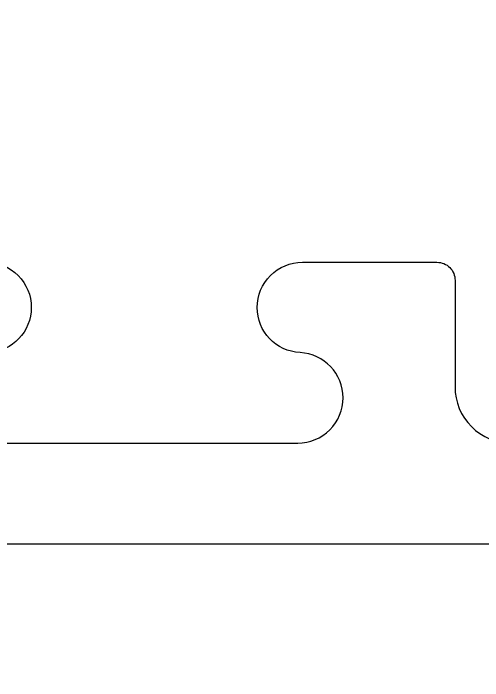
# Model space of a CAD drawing. Extents: x -23 to 190, y -172 to 85.
# Drawn here: x -5.5109 to -5.2512, y 50.4973 to 50.8664 of the extents above; entities that cross this region are included whole.
import ezdxf

# ---------------------------------------------------------------- set-up
doc = ezdxf.new("R2010")
doc.units = 0
doc.header["$MEASUREMENT"] = 0
doc.layers.get('0').update_dxf_attribs({"linetype": 'CONTINUOUS'})
doc.layers.add('FRAME', color=1, linetype='CONTINUOUS')

# ---------------------------------------------------------------- blocks, each defined once
blk = doc.blocks.new('3811 114 GLASS STOP')
for points in [[(2.82913, 0.73496), (-0.00087, 0.73496, 0.414214), (-0.01087, 0.72496), (-0.01087, 0.00996, 0.440011), (0, 0), (0.13826, 0.0121, -0.440011), (0.14913, 0.00213), (0.14913, -0.04004), (0.11499, -0.07418, 0.395486), (0.11411, -0.10153), (0.17011, -0.16524, 0.691708), (0.20513, -0.15204), (0.20513, 0.04033, 0.440011), (0.17143, 0.07121), (0.05, 0.06059, -0.440011), (0.03913, 0.07055), (0.03913, 0.65996, -0.414214), (0.04913, 0.66996), (1.77713, 0.66996, -0.414214), (1.80813, 0.63896), (1.80813, -0.31704, 0.414214), (1.81813, -0.32704), (2.78059, -0.32704, 0.414214)], [(2.78059, -0.27104), (1.89538, -0.27104, -0.414214), (1.86413, -0.23979), (1.86413, -0.20604, -0.414214), (1.89513, -0.17504), (1.95413, -0.17504, 0.414214), (1.96413, -0.16504), (1.96413, -0.09054, 0.414214), (1.93913, -0.06554, 0.399638), (1.91416, -0.08929, -0.400364), (1.88913, -0.11304, -0.414214), (1.86413, -0.08804), (1.86413, 0.08196, -0.414214), (1.88913, 0.10696, -0.400364), (1.91416, 0.08321, 0.399638), (1.93913, 0.05946, 0.414214), (1.96413, 0.08446), (1.96413, 0.15896, 0.414214), (1.95413, 0.16896), (1.89513, 0.16896, -0.414214), (1.86413, 0.19996)]]:
    blk.add_lwpolyline(points, format="xyb")

msp = doc.modelspace()

# ---------------------------------------------------------------- block references
at = {"layer": 'FRAME', "xscale": -1, "rotation": 270}
msp.add_blockref('3811 114 GLASS STOP', (-5.43541, 48.76459), dxfattribs=at)

doc.saveas('drawing.dxf')
